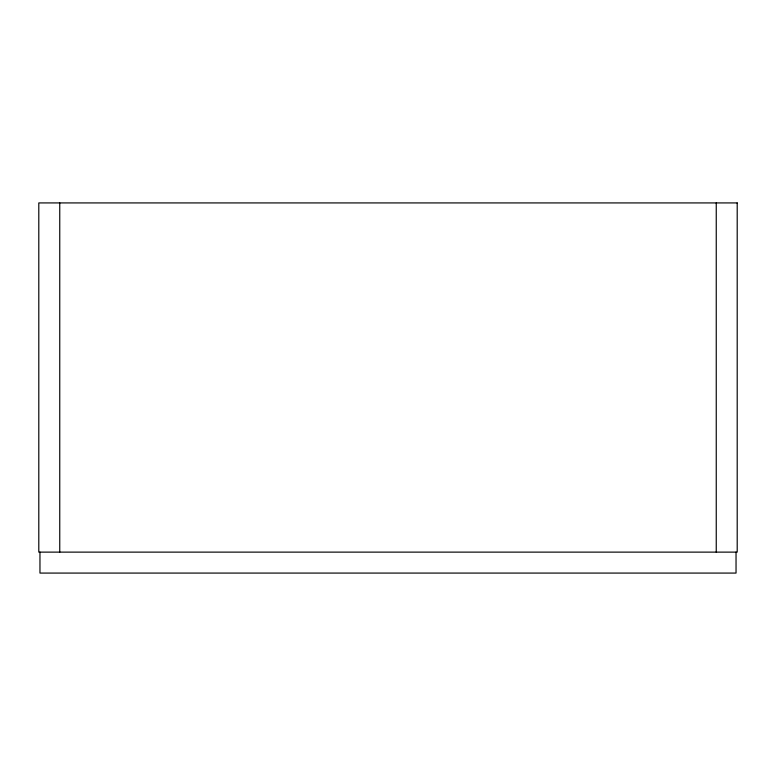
<?xml version="1.0" encoding="UTF-8"?>
<svg xmlns="http://www.w3.org/2000/svg" width="776" height="776" viewBox="0 0 776 776"><rect width="100%" height="100%" fill="white"/><g stroke="black" fill="none" stroke-linecap="round" stroke-linejoin="round"><path stroke-width="1.16" d="M736.036 552.124L736.036 573.076L39.964 573.076L39.964 552.124M716.248 202.924L716.248 552.124M59.752 202.924L59.752 552.124M737.2 202.924L38.8 202.924L38.8 552.124L737.2 552.124L737.2 202.924"/></g></svg>
